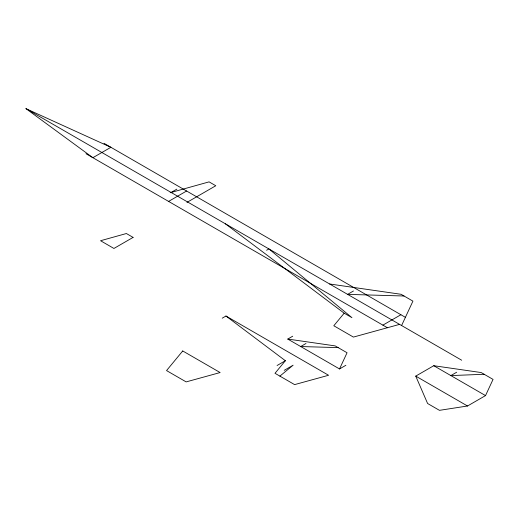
<?xml version="1.0" encoding="UTF-8"?>
<svg xmlns="http://www.w3.org/2000/svg" width="519" height="519" viewBox="0 0 519 519"><rect width="100%" height="100%" fill="white"/><g stroke="black" fill="none" stroke-linecap="round" stroke-linejoin="round"><path stroke-width="0.78" d="M287.766 339.063L339.53 368.951L347.055 352.758L335.196 345.907L287.766 339.063L292.722 336.202M401.596 325.536L412.929 301.137L401.077 294.292L329.623 283.984M485.525 395.595L493.05 379.402L481.191 372.558L433.761 365.713L415.745 376.113L427.604 403.497L439.463 410.341L467.509 406.001L485.525 395.595L433.761 365.713M225.966 316.026L285.372 360.718L274.992 373.297L294.604 384.618L328.579 375.269L225.966 316.026L222.223 318.186M266.597 250.255L268.907 248.925L351.934 317.66L344.181 313.184L333.801 325.757L353.413 337.084L399.591 324.375M279.897 376.126L293.125 365.194L284.204 370.345M171.101 192.458L176.83 189.15M168.584 201.411L186.6 191.005M186.944 202.397L215.787 185.744L209.086 181.871L170.18 192.718M353.465 290.99L347.613 294.37L404.041 296.005M305.989 343.481L300.702 346.536L338.161 347.62M277.068 365.512L285.372 360.718M382.886 325.134L400.902 314.735M339.53 368.951L345.881 365.279M456.662 372.24L450.862 375.587L484.156 374.27M25.95 108.659L110.891 147.299L92.882 157.698L25.95 108.659L461.696 360.231M104.001 143.315L405.404 317.336M85.985 153.715L387.395 327.736M415.745 376.113L467.509 406.001M225.35 223.78L344.181 313.184M182.733 350.961L166.541 370.579L186.152 381.9L220.127 372.551L182.733 350.961M133.091 237.397L113.933 248.458L100.55 240.725L126.383 233.524L133.091 237.397"/></g></svg>
